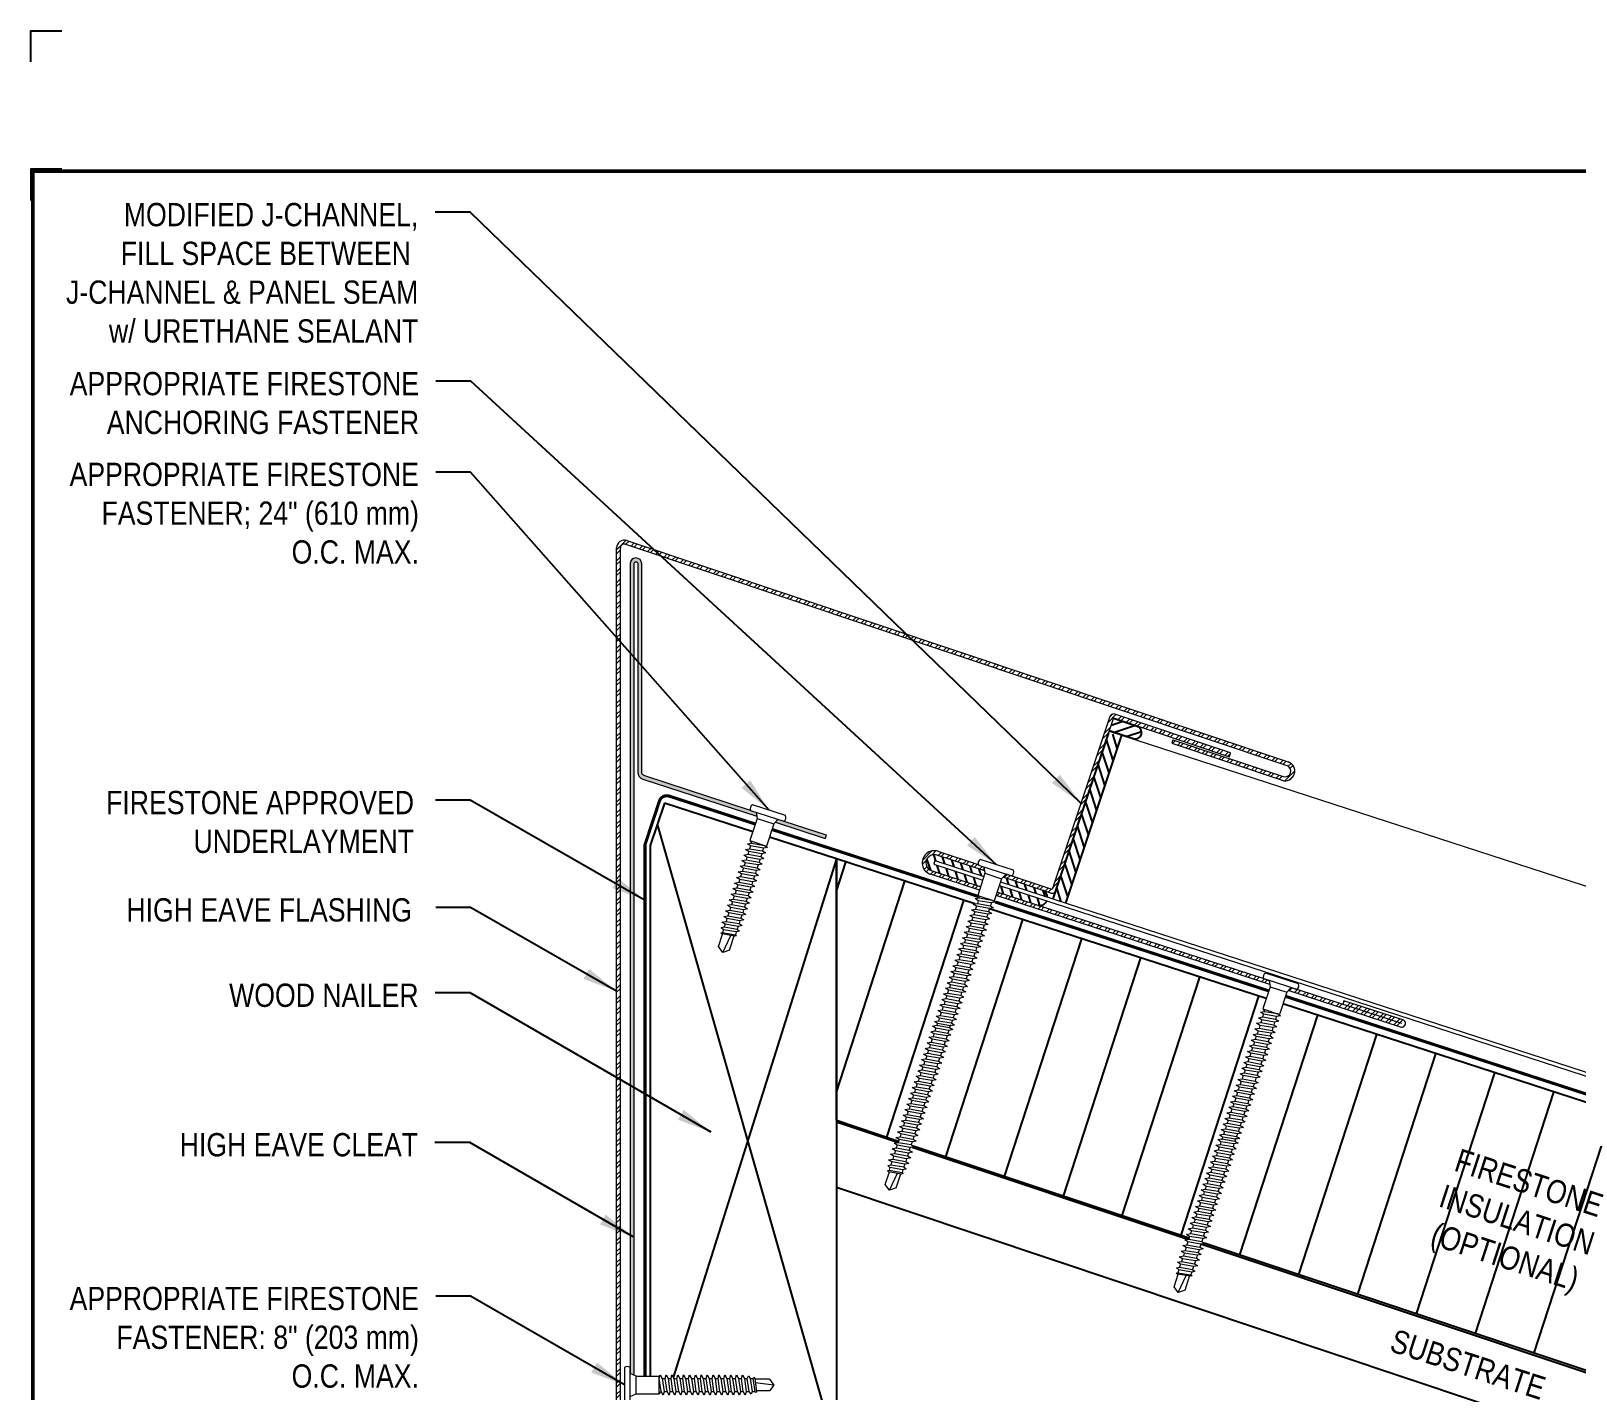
# Model space of a CAD drawing. Header units: inches. Extents: x 0 to 20, y 0 to 16.8.
# Drawn here: x 0 to 12.46, y 5.81 to 16.76 of the extents above; entities that cross this region are included whole.
import ezdxf
from ezdxf.enums import TextEntityAlignment as Align

# ---------------------------------------------------------------- set-up
doc = ezdxf.new("R2010")
doc.units = ezdxf.units.IN
doc.header["$MEASUREMENT"] = 0
doc.linetypes.add('HIDDEN', pattern=[0.375, 0.25, -0.125])
doc.layers.get('0').update_dxf_attribs({"linetype": 'CONTINUOUS'})
doc.layers.get('DEFPOINTS').update_dxf_attribs({"linetype": 'CONTINUOUS'})
doc.layers.add('FSBP-ACCESSORY-FIRESTONE', color=7, linetype='CONTINUOUS', lineweight=9)
doc.layers.add('FSBP-TRIMS', color=7, linetype='CONTINUOUS', lineweight=9)
for name, color, linetype in [('FSBP-ANNO-NOTE', 7, 'CONTINUOUS'), ('FSBP-INSULATION', 7, 'CONTINUOUS'), ('FSBP-MEMBRANE', 7, 'CONTINUOUS'), ('FSBP-SEALANTS', 1, 'CONTINUOUS'), ('FSBP-SUBSTRATE-GENERIC', 9, 'CONTINUOUS'), ('FSBP-TTLB-BORDER', 7, 'CONTINUOUS'), ('FSBP-TTLB-TEXT', 7, 'CONTINUOUS'), ('FSBP-WOOD', 7, 'CONTINUOUS')]:
    doc.layers.add(name, color=color, linetype=linetype)
doc.styles.add('ARIAL', font='arial.ttf')
doc.styles.add('ARIAL_BOLD', font='')
doc.styles.add('FSBP_ARIAL_NAR', font='ARIALN.TTF')
doc.styles.add('TXT', font='simplex.shx')
doc.styles.get('ARIAL_BOLD').set_extended_font_data('Arial Black')
doc.dimstyles.new('STANDARD$7', dxfattribs={"dimscale": 1.5, "dimtxt": 0.2, "dimasz": 0.1, "dimexe": 0.1, "dimexo": 0.125, "dimgap": 0.09, "dimtad": 0, "dimdec": 3, "dimzin": 4, "dimdsep": 46, "dimtxsty": 'TXT', "dimcen": 0.09, "dimadec": 0, "dimazin": 0, "dimtfac": 1, "dimtdec": 3, "dimtofl": 0, "dimtmove": 2, "dimatfit": 3, "dimfxl": 0, "dimtolj": 1, "dimtzin": 4, "dimarcsym": 0})

# ---------------------------------------------------------------- blocks, each defined once
blk = doc.blocks.new('FSBP_AP_FASTENER_02')
at = {"layer": 'FSBP-ACCESSORY-FIRESTONE'}
for p, q in [((8.068, 9.254), (8.091, 9.207)), ((8.232, 9.207), (8.255, 9.254)), ((8.091, 9.207), (8.091, 9.02)), ((8.091, 9.207), (8.232, 9.207)), ((8.232, 9.207), (8.232, 9.02)), ((8.091, 9.02), (8.109, 9.005)), ((8.109, 8.981), (8.109, 8.957)), ((8.214, 8.996), (8.214, 8.973)), ((8.109, 8.934), (8.109, 8.91)), ((8.109, 8.886), (8.109, 8.863)), ((8.214, 8.949), (8.214, 8.925)), ((8.214, 8.901), (8.214, 8.878)), ((8.214, 8.854), (8.214, 8.83)), ((8.109, 8.839), (8.109, 8.815)), ((8.109, 8.792), (8.109, 8.768)), ((8.109, 8.744), (8.109, 8.721)), ((8.214, 8.807), (8.214, 8.783)), ((8.214, 8.759), (8.214, 8.736)), ((8.109, 8.697), (8.109, 8.673)), ((8.109, 8.65), (8.109, 8.626)), ((8.109, 8.602), (8.109, 8.579)), ((8.214, 8.712), (8.214, 8.688)), ((8.214, 8.665), (8.214, 8.641)), ((8.214, 8.617), (8.214, 8.594)), ((8.109, 8.555), (8.109, 8.531)), ((8.109, 8.508), (8.109, 8.484)), ((8.214, 8.57), (8.214, 8.546)), ((8.214, 8.523), (8.214, 8.499)), ((8.214, 8.475), (8.214, 8.452)), ((8.109, 8.46), (8.109, 8.437)), ((8.109, 8.413), (8.109, 8.389)), ((8.109, 8.366), (8.109, 8.342)), ((8.214, 8.428), (8.214, 8.404)), ((8.214, 8.381), (8.214, 8.357)), ((8.109, 8.318), (8.109, 8.295)), ((8.109, 8.271), (8.109, 8.247)), ((8.114, 8.13), (8.114, 8.236)), ((8.161, 8.095), (8.18, 8.246)), ((8.208, 8.13), (8.208, 8.25)), ((8.214, 8.333), (8.214, 8.31)), ((8.214, 8.286), (8.214, 8.262)), ((8.161, 8.095), (8.114, 8.13)), ((8.208, 8.13), (8.161, 8.095))]:
    blk.add_line(p, q, dxfattribs=at)
blk.add_lwpolyline([(8.302, 9.254, 0.375321), (8.302, 9.301), (8.302, 9.301), (8.021, 9.301), (8.021, 9.301, 0.375321), (8.021, 9.254)], format="xyb", close=True, dxfattribs=at)
for points in [[(8.079, 8.989), (8.109, 9.005), (8.214, 9.02), (8.243, 9.012), (8.214, 8.996), (8.109, 8.981)], [(8.079, 8.941), (8.109, 8.957), (8.214, 8.973), (8.243, 8.965), (8.214, 8.949), (8.109, 8.934)], [(8.079, 8.894), (8.109, 8.91), (8.214, 8.925), (8.243, 8.918), (8.214, 8.901), (8.109, 8.886)], [(8.079, 8.847), (8.109, 8.863), (8.214, 8.878), (8.243, 8.87), (8.214, 8.854), (8.109, 8.839)], [(8.079, 8.799), (8.109, 8.815), (8.214, 8.83), (8.243, 8.823), (8.214, 8.807), (8.109, 8.792)], [(8.079, 8.752), (8.109, 8.768), (8.214, 8.783), (8.243, 8.775), (8.214, 8.759), (8.109, 8.744)], [(8.079, 8.705), (8.109, 8.721), (8.214, 8.736), (8.243, 8.728), (8.214, 8.712), (8.109, 8.697)], [(8.079, 8.657), (8.109, 8.673), (8.214, 8.688), (8.243, 8.681), (8.214, 8.665), (8.109, 8.65)], [(8.079, 8.61), (8.109, 8.626), (8.214, 8.641), (8.243, 8.633), (8.214, 8.617), (8.109, 8.602)], [(8.079, 8.563), (8.109, 8.579), (8.214, 8.594), (8.243, 8.586), (8.214, 8.57), (8.109, 8.555)], [(8.079, 8.515), (8.109, 8.531), (8.214, 8.546), (8.243, 8.539), (8.214, 8.523), (8.109, 8.508)], [(8.079, 8.468), (8.109, 8.484), (8.214, 8.499), (8.243, 8.491), (8.214, 8.475), (8.109, 8.46)], [(8.079, 8.421), (8.109, 8.437), (8.214, 8.452), (8.243, 8.444), (8.214, 8.428), (8.109, 8.413)], [(8.079, 8.373), (8.109, 8.389), (8.214, 8.404), (8.243, 8.397), (8.214, 8.381), (8.109, 8.366)], [(8.079, 8.326), (8.109, 8.342), (8.214, 8.357), (8.243, 8.349), (8.214, 8.333), (8.109, 8.318)], [(8.087, 8.28), (8.109, 8.295), (8.214, 8.31), (8.236, 8.301), (8.214, 8.286), (8.109, 8.271)], [(8.098, 8.24), (8.109, 8.247), (8.214, 8.262), (8.225, 8.258), (8.214, 8.25), (8.109, 8.235)]]:
    blk.add_lwpolyline(points, close=True, dxfattribs=at)
blk.add_lwpolyline([(8.091, 9.02), (8.232, 9.02)], dxfattribs=at)
blk = doc.blocks.new('A$C486F1324')
at = {"layer": 'DEFPOINTS', "linetype": 'Continuous', "ltscale": 1.75}
blk.add_lwpolyline([(0, 16.512), (0, 16.762), (0.25, 16.762)], dxfattribs=at)
at = {"layer": 'DEFPOINTS', "color": 1}
blk.add_lwpolyline([(0.25, 15.646), (0, 15.646), (0, 15.396)], dxfattribs=at)
at = {"layer": 'FSBP-TTLB-BORDER', "const_width": 0.0312}
blk.add_lwpolyline([(20.016, 2.631), (20.016, 15.631), (0.016, 15.631), (0.016, 2.631)], dxfattribs=at)
at = {"layer": 'FSBP-TTLB-TEXT'}
for tag, height, style, p in [('MAXIMUM_WARRANTY', 0.188, 'ARIAL_BOLD', (18.055, 2.855)), ('ACCPT_SYSTEMS', 0.219, 'ARIAL', (12.51, 1.506))]:
    blk.add_attdef(tag, text='', height=height, dxfattribs=dict(at, style=style)).set_placement(p, align=Align.MIDDLE_LEFT)
for tag, height, style, p in [('DETAIL_DESCP_LINE_1', 0.219, 'ARIAL_BOLD', (10.347, 2.257)), ('ISSUE_REV_DATE', 0.219, 'ARIAL', (16.856, 1.903)), ('DETAIL_NUMBER', 0.438, 'ARIAL', (18.935, 1.738))]:
    blk.add_attdef(tag, text='', height=height, dxfattribs=dict(at, style=style)).set_placement(p, align=Align.MIDDLE_CENTER)

msp = doc.modelspace()

# ---------------------------------------------------------------- hatches: boundary and pattern name
at = {"layer": 'FSBP-INSULATION'}
h = msp.add_hatch(dxfattribs=at)
h.set_pattern_fill('ANSI31', color=256, scale=4, angle=27, style=0)
h.set_pattern_definition([(72, (0.14535, 0), (-0.475528, 0.154508), [])])
h.paths.add_polyline_path([(7.387, 9.09), (7.42, 9.096), (7.427, 9.119), (7.402, 9.135), (7.435, 9.141), (7.442, 9.164), (7.417, 9.18), (7.449, 9.186), (7.457, 9.209), (7.431, 9.225), (7.466, 9.232), (7.474, 9.256), (7.448, 9.272), (7.482, 9.278), (7.489, 9.301), (7.463, 9.317), (7.496, 9.323), (7.503, 9.346), (7.478, 9.362), (7.512, 9.369), (7.519, 9.391), (7.493, 9.407), (7.527, 9.413), (7.534, 9.436), (7.509, 9.452), (7.541, 9.458), (7.549, 9.481), (7.523, 9.497), (7.557, 9.504), (7.564, 9.526), (7.539, 9.542), (7.572, 9.549), (7.579, 9.571), (7.553, 9.587), (7.586, 9.594), (7.594, 9.616), (7.568, 9.633), (7.601, 9.639), (7.608, 9.661), (7.583, 9.678), (7.615, 9.684), (7.623, 9.706), (7.597, 9.723), (7.61, 9.725), (6.493, 10.088), (6.493, 9.562), (6.493, 7.981), (6.995, 7.814), (6.998, 7.826), (6.973, 7.842), (7.006, 7.848), (7.013, 7.871), (6.987, 7.887), (7.02, 7.893), (7.028, 7.916), (7.002, 7.932), (7.035, 7.938), (7.042, 7.961), (7.017, 7.977), (7.05, 7.983), (7.057, 8.006), (7.031, 8.022), (7.064, 8.028), (7.071, 8.051), (7.046, 8.067), (7.079, 8.073), (7.086, 8.096), (7.061, 8.112), (7.093, 8.118), (7.101, 8.141), (7.075, 8.157), (7.109, 8.164), (7.115, 8.184), (7.09, 8.201), (7.123, 8.207), (7.13, 8.229), (7.104, 8.246), (7.137, 8.252), (7.145, 8.274), (7.119, 8.291), (7.153, 8.297), (7.16, 8.319), (7.135, 8.336), (7.168, 8.342), (7.175, 8.364), (7.15, 8.381), (7.182, 8.387), (7.19, 8.409), (7.164, 8.426), (7.197, 8.432), (7.204, 8.454), (7.179, 8.471), (7.213, 8.477), (7.221, 8.499), (7.195, 8.515), (7.228, 8.522), (7.236, 8.544), (7.21, 8.56), (7.243, 8.567), (7.25, 8.589), (7.225, 8.605), (7.258, 8.612), (7.265, 8.634), (7.239, 8.65), (7.272, 8.657), (7.28, 8.679), (7.254, 8.695), (7.287, 8.702), (7.294, 8.724), (7.269, 8.741), (7.304, 8.747), (7.308, 8.761), (7.283, 8.778), (7.316, 8.784), (7.323, 8.805), (7.297, 8.821), (7.33, 8.827), (7.337, 8.85), (7.312, 8.866), (7.345, 8.872), (7.352, 8.895), (7.327, 8.911), (7.361, 8.918), (7.368, 8.94), (7.342, 8.956), (7.375, 8.962), (7.383, 8.985), (7.357, 9.001), (7.391, 9.007), (7.398, 9.029), (7.372, 9.045), (7.406, 9.051), (7.413, 9.074)])
h.paths.add_polyline_path([(7.446, 8.749), (7.411, 8.743), (7.406, 8.728), (7.432, 8.712), (7.399, 8.706), (7.392, 8.683), (7.417, 8.667), (7.385, 8.661), (7.377, 8.638), (7.403, 8.622), (7.37, 8.616), (7.363, 8.593), (7.388, 8.577), (7.355, 8.571), (7.348, 8.548), (7.373, 8.532), (7.34, 8.526), (7.333, 8.503), (7.358, 8.487), (7.324, 8.48), (7.317, 8.459), (7.342, 8.442), (7.309, 8.436), (7.302, 8.414), (7.327, 8.397), (7.295, 8.391), (7.287, 8.369), (7.313, 8.352), (7.28, 8.346), (7.273, 8.324), (7.298, 8.307), (7.264, 8.301), (7.257, 8.279), (7.282, 8.262), (7.25, 8.256), (7.242, 8.234), (7.268, 8.217), (7.235, 8.211), (7.228, 8.189), (7.253, 8.172), (7.22, 8.166), (7.213, 8.145), (7.239, 8.129), (7.206, 8.123), (7.198, 8.1), (7.224, 8.084), (7.191, 8.078), (7.184, 8.055), (7.209, 8.039), (7.176, 8.033), (7.169, 8.01), (7.195, 7.994), (7.162, 7.988), (7.155, 7.965), (7.18, 7.949), (7.147, 7.943), (7.14, 7.92), (7.165, 7.904), (7.133, 7.897), (7.125, 7.875), (7.151, 7.859), (7.118, 7.852), (7.111, 7.83), (7.136, 7.814), (7.103, 7.807), (7.096, 7.785), (7.111, 7.775), (9.337, 7.033), (9.341, 7.046), (9.315, 7.062), (9.348, 7.068), (9.356, 7.091), (9.33, 7.107), (9.363, 7.114), (9.37, 7.136), (9.345, 7.152), (9.378, 7.159), (9.385, 7.181), (9.359, 7.197), (9.392, 7.204), (9.399, 7.226), (9.374, 7.242), (9.407, 7.249), (9.414, 7.27), (9.389, 7.286), (9.421, 7.292), (9.429, 7.315), (9.403, 7.331), (9.436, 7.337), (9.443, 7.36), (9.418, 7.376), (9.452, 7.382), (9.459, 7.404), (9.434, 7.421), (9.466, 7.427), (9.474, 7.449), (9.448, 7.466), (9.481, 7.472), (9.488, 7.494), (9.463, 7.511), (9.496, 7.517), (9.503, 7.54), (9.478, 7.556), (9.512, 7.562), (9.519, 7.584), (9.494, 7.601), (9.527, 7.607), (9.534, 7.629), (9.509, 7.646), (9.542, 7.652), (9.549, 7.674), (9.524, 7.691), (9.556, 7.697), (9.564, 7.719), (9.538, 7.736), (9.571, 7.742), (9.578, 7.764), (9.553, 7.781), (9.586, 7.787), (9.593, 7.809), (9.567, 7.826), (9.602, 7.832), (9.607, 7.846), (9.582, 7.863), (9.615, 7.869), (9.622, 7.89), (9.596, 7.906), (9.629, 7.912), (9.636, 7.935), (9.611, 7.951), (9.644, 7.957), (9.651, 7.98), (9.625, 7.996), (9.66, 8.003), (9.667, 8.025), (9.641, 8.041), (9.674, 8.047), (9.681, 8.07), (9.656, 8.086), (9.69, 8.092), (9.697, 8.114), (9.671, 8.13), (9.704, 8.136), (9.712, 8.159), (9.686, 8.175), (9.719, 8.181), (9.726, 8.204), (9.701, 8.22), (9.733, 8.226), (9.741, 8.249), (9.715, 8.265), (9.748, 8.271), (9.755, 8.294), (9.73, 8.31), (9.765, 8.317), (9.773, 8.341), (9.747, 8.357), (9.78, 8.364), (9.788, 8.386), (9.762, 8.402), (9.795, 8.409), (9.802, 8.431), (9.777, 8.447), (9.81, 8.454), (9.818, 8.476), (9.792, 8.492), (9.825, 8.499), (9.833, 8.521), (9.807, 8.537), (9.84, 8.544), (9.847, 8.566), (9.822, 8.582), (9.856, 8.589), (9.863, 8.611), (9.837, 8.628), (9.87, 8.634), (9.878, 8.656), (9.852, 8.673), (9.885, 8.679), (9.892, 8.701), (9.867, 8.718), (9.9, 8.724), (9.907, 8.746), (9.881, 8.763), (9.914, 8.769), (9.922, 8.791), (9.896, 8.808), (9.929, 8.814), (9.936, 8.836), (9.911, 8.853), (9.943, 8.859), (9.931, 8.879), (9.958, 8.962), (7.727, 9.687), (7.72, 9.665), (7.746, 9.649), (7.713, 9.643), (7.706, 9.62), (7.731, 9.604), (7.698, 9.598), (7.691, 9.575), (7.717, 9.559), (7.684, 9.553), (7.677, 9.53), (7.702, 9.514), (7.668, 9.508), (7.661, 9.485), (7.686, 9.469), (7.654, 9.463), (7.646, 9.44), (7.672, 9.424), (7.639, 9.418), (7.631, 9.395), (7.657, 9.379), (7.623, 9.372), (7.616, 9.35), (7.641, 9.334), (7.608, 9.328), (7.601, 9.305), (7.627, 9.289), (7.593, 9.282), (7.586, 9.26), (7.612, 9.244), (7.577, 9.237), (7.569, 9.213), (7.594, 9.197), (7.562, 9.19), (7.554, 9.168), (7.58, 9.152), (7.547, 9.145), (7.54, 9.123), (7.565, 9.107), (7.532, 9.1), (7.525, 9.078), (7.551, 9.061), (7.517, 9.055), (7.51, 9.033), (7.536, 9.017), (7.502, 9.01), (7.495, 8.989), (7.52, 8.973), (7.488, 8.966), (7.48, 8.944), (7.506, 8.928), (7.472, 8.921), (7.464, 8.899), (7.49, 8.883), (7.457, 8.876), (7.45, 8.854), (7.475, 8.838), (7.442, 8.831), (7.435, 8.809), (7.461, 8.793), (7.427, 8.786), (7.421, 8.766)])
h.paths.add_polyline_path([(9.789, 7.968), (9.756, 7.962), (9.748, 7.939), (9.774, 7.923), (9.741, 7.917), (9.734, 7.894), (9.759, 7.878), (9.726, 7.872), (9.719, 7.851), (9.745, 7.834), (9.71, 7.828), (9.705, 7.814), (9.731, 7.797), (9.698, 7.791), (9.691, 7.769), (9.716, 7.752), (9.683, 7.746), (9.676, 7.724), (9.701, 7.707), (9.669, 7.701), (9.661, 7.679), (9.687, 7.662), (9.654, 7.656), (9.647, 7.633), (9.672, 7.617), (9.639, 7.611), (9.632, 7.589), (9.657, 7.572), (9.622, 7.566), (9.615, 7.544), (9.641, 7.527), (9.608, 7.521), (9.601, 7.499), (9.626, 7.482), (9.593, 7.476), (9.586, 7.454), (9.612, 7.437), (9.579, 7.431), (9.571, 7.409), (9.597, 7.392), (9.563, 7.386), (9.556, 7.364), (9.581, 7.348), (9.548, 7.341), (9.541, 7.319), (9.566, 7.302), (9.534, 7.296), (9.526, 7.274), (9.552, 7.257), (9.519, 7.251), (9.512, 7.23), (9.537, 7.214), (9.504, 7.208), (9.497, 7.185), (9.523, 7.169), (9.49, 7.163), (9.483, 7.14), (9.508, 7.124), (9.475, 7.118), (9.468, 7.095), (9.493, 7.079), (9.461, 7.073), (9.453, 7.05), (9.479, 7.034), (9.446, 7.028), (9.439, 7.005), (9.458, 6.993), (14.242, 5.398), (14.242, 7.081), (14.372, 7.189), (14.112, 7.189), (14.242, 7.296), (14.242, 7.57), (10.092, 8.919), (10.064, 8.831), (10.074, 8.824), (10.041, 8.818), (10.034, 8.796), (10.059, 8.779), (10.026, 8.773), (10.019, 8.751), (10.045, 8.734), (10.012, 8.728), (10.005, 8.706), (10.03, 8.689), (9.997, 8.683), (9.99, 8.661), (10.015, 8.644), (9.983, 8.638), (9.975, 8.616), (10.001, 8.599), (9.967, 8.593), (9.96, 8.57), (9.985, 8.554), (9.952, 8.548), (9.945, 8.525), (9.971, 8.509), (9.937, 8.503), (9.93, 8.48), (9.955, 8.464), (9.922, 8.458), (9.915, 8.435), (9.94, 8.419), (9.907, 8.413), (9.9, 8.39), (9.925, 8.374), (9.892, 8.368), (9.885, 8.345), (9.91, 8.329), (9.876, 8.322), (9.868, 8.298), (9.893, 8.282), (9.86, 8.276), (9.853, 8.253), (9.879, 8.237), (9.846, 8.231), (9.838, 8.208), (9.864, 8.192), (9.831, 8.186), (9.824, 8.163), (9.849, 8.147), (9.816, 8.14), (9.809, 8.118), (9.834, 8.102), (9.801, 8.095), (9.794, 8.074), (9.819, 8.058), (9.786, 8.052), (9.779, 8.029), (9.804, 8.013), (9.77, 8.006), (9.763, 7.984)])
h.paths.add_polyline_path([(11.481, 7.819), (12.759, 7.404), (12.459, 6.48), (11.181, 6.895)], flags=24)
at = {"layer": 'FSBP-SEALANTS'}
h = msp.add_hatch(dxfattribs=at)
h.set_pattern_fill('ANSI31', color=256, scale=0.5, angle=153, style=0)
h.set_pattern_definition([(198, (-2.15651, 0.07942), (0.01931356, -0.05944103), [])])
h.paths.add_polyline_path([(8.918, 11.156), (8.726, 11.219), (8.693, 11.119), (8.886, 11.057, 1)])
h = msp.add_hatch(dxfattribs=at)
h.set_pattern_fill('ANSI31', color=256, scale=0.5, angle=63, style=0)
h.set_pattern_definition([(108, (-1.788323, -0.04605), (-0.05944103, -0.01931356), [])])
h.paths.add_polyline_path([(8.239, 9.765), (8.34, 9.732), (8.787, 11.07), (8.687, 11.104)])
h = msp.add_hatch(dxfattribs=at)
h.set_pattern_fill('ANSI31', color=256, scale=0.5, angle=63, style=0)
h.set_pattern_definition([(108, (-1.919146, 0), (-0.05944103, -0.01931356), [])])
h.paths.add_polyline_path([(7.837, 9.941), (7.825, 9.929), (7.816, 9.902), (8.195, 9.779, 0.287117), (8.157, 9.834)])
h.paths.add_polyline_path([(7.689, 9.991), (7.303, 10.12, 0.998041), (7.261, 9.993), (7.656, 9.864), (7.673, 9.917), (7.278, 10.045), (7.288, 10.074), (7.682, 9.946), (7.691, 9.973)])
h.paths.add_polyline_path([(7.807, 9.874), (7.79, 9.821), (8.117, 9.715, 0.358528), (8.189, 9.749)])
at = {"layer": 'FSBP-TRIMS'}
h = msp.add_hatch(dxfattribs=at)
h.set_pattern_fill('STEEL', color=256, scale=0.5, style=0)
h.set_pattern_definition([(45, (-3.367445, 0.482315), (-0.04419417, 0.04419417), []), (45, (-3.367445, 0.513565), (-0.04419417, 0.04419417), [])])
h.paths.add_polyline_path([(4.752, 12.595, -0.512285), (4.793, 12.625), (10.125, 10.841, -1), (10.095, 10.752), (9.206, 11.049), (9.197, 11.02), (10.086, 10.722, 1), (10.135, 10.87), (4.803, 12.655, 0.512285), (4.721, 12.595), (4.721, 4.665), (4.379, 4.073, 1), (4.515, 3.995), (4.733, 4.374), (4.706, 4.389), (4.488, 4.01, -1), (4.406, 4.057), (4.744, 4.642, 0.131652), (4.752, 4.673)])
for color, points in [(256, [(4.924, 12.467, 1), (4.83, 12.467), (4.83, 5.942), (4.862, 5.926), (4.862, 12.467, -1), (4.893, 12.467), (4.893, 10.786, 0.267949), (4.922, 10.735), (5.852, 10.432), (5.847, 10.465), (4.948, 10.757, -0.32492), (4.924, 10.789)]), (0, [(6.07, 10.392), (6.025, 10.407), (6.001, 10.383), (6.402, 10.253), (6.411, 10.281)])]:
    msp.add_hatch(color=color, dxfattribs=at).paths.add_polyline_path(points)
h = msp.add_hatch(dxfattribs=at)
h.set_pattern_fill('STEEL', color=256, scale=0.5, style=0)
h.set_pattern_definition([(45, (-0.6478, 0), (-0.04419417, 0.04419417), []), (45, (-0.6478, 0.03125), (-0.04419417, 0.04419417), [])])
h.paths.add_polyline_path([(8.738, 11.254, 0.414214), (8.698, 11.235), (8.232, 9.842), (7.861, 9.966), (7.837, 9.941), (8.222, 9.812, 0.414214), (8.262, 9.832), (8.728, 11.225), (9.661, 10.912), (9.671, 10.942), (9.619, 10.959, -0.050759), (9.614, 10.96), (8.973, 11.169, -0.181092), (8.958, 11.181)])
h.paths.add_polyline_path([(7.313, 10.149, 1), (7.251, 9.964), (7.646, 9.836), (7.656, 9.865), (7.262, 9.992, -1.010745), (7.303, 10.119), (7.688, 9.991), (7.683, 10.024), (7.638, 10.038, -0.018612), (7.637, 10.041)])
h.paths.add_polyline_path([(9.987, 9.076), (9.982, 9.109), (7.789, 9.821), (7.78, 9.793)])
edge = h.paths.add_edge_path()
edge.add_line((10.16, 9.051), (10.136, 9.027))
edge.add_line((10.136, 9.027), (11.041, 8.733))
edge.add_arc((11.051, 8.762), 0.03, 252.5, 431.5)
edge.add_line((11.06, 8.79), (10.584, 8.945))
edge.add_line((10.584, 8.945), (10.575, 8.916))
edge.add_line((10.575, 8.916), (10.16, 9.051))

# ---------------------------------------------------------------- linework, layer by layer
msp.add_line((4.993, 10.197), (4.993, 9.173))
msp.add_line((4.993, 10.197), (4.993, 9.173))
at = {"layer": 'FSBP-ACCESSORY-FIRESTONE'}
for p, q in [((7.691, 9.972), (7.633, 9.794)), ((7.683, 10.024), (7.691, 9.972)), ((7.691, 9.972), (7.824, 9.928)), ((7.824, 9.928), (7.861, 9.966)), ((7.824, 9.928), (7.766, 9.75)), ((7.637, 9.751), (7.63, 9.729)), ((7.633, 9.794), (7.645, 9.774)), ((7.742, 9.733), (7.735, 9.711)), ((7.594, 9.616), (7.586, 9.594)), ((7.608, 9.661), (7.601, 9.639)), ((7.623, 9.706), (7.615, 9.684)), ((7.698, 9.598), (7.691, 9.575)), ((7.713, 9.643), (7.706, 9.62)), ((7.728, 9.688), (7.72, 9.665)), ((7.549, 9.481), (7.541, 9.458)), ((7.564, 9.526), (7.557, 9.504)), ((7.579, 9.571), (7.572, 9.549)), ((7.668, 9.508), (7.661, 9.485)), ((7.684, 9.553), (7.677, 9.53)), ((7.503, 9.346), (7.496, 9.323)), ((7.519, 9.391), (7.512, 9.368)), ((7.534, 9.436), (7.527, 9.413)), ((7.623, 9.373), (7.616, 9.35)), ((7.639, 9.418), (7.631, 9.395)), ((7.654, 9.463), (7.646, 9.44)), ((7.474, 9.256), (7.467, 9.233)), ((7.489, 9.301), (7.482, 9.278)), ((7.576, 9.235), (7.569, 9.213)), ((7.593, 9.283), (7.586, 9.26)), ((7.608, 9.328), (7.601, 9.305)), ((7.427, 9.119), (7.42, 9.096)), ((7.442, 9.164), (7.435, 9.141)), ((7.457, 9.209), (7.449, 9.186)), ((7.532, 9.1), (7.525, 9.078)), ((7.547, 9.145), (7.54, 9.123)), ((7.562, 9.19), (7.554, 9.168)), ((9.982, 9.109), (9.989, 9.057)), ((7.383, 8.985), (7.375, 8.962)), ((7.398, 9.029), (7.39, 9.006)), ((7.413, 9.074), (7.405, 9.051)), ((7.502, 9.011), (7.495, 8.989)), ((7.517, 9.055), (7.51, 9.033)), ((9.989, 9.057), (9.931, 8.879)), ((9.989, 9.057), (10.123, 9.014)), ((10.123, 9.014), (10.065, 8.835)), ((10.123, 9.014), (10.16, 9.051)), ((7.337, 8.85), (7.33, 8.827)), ((7.352, 8.895), (7.345, 8.872)), ((7.368, 8.94), (7.361, 8.917)), ((7.457, 8.876), (7.45, 8.854)), ((7.472, 8.922), (7.464, 8.899)), ((7.488, 8.966), (7.48, 8.944)), ((9.931, 8.879), (9.943, 8.859)), ((7.294, 8.724), (7.287, 8.702)), ((7.308, 8.761), (7.301, 8.739)), ((7.323, 8.805), (7.316, 8.782)), ((7.414, 8.751), (7.406, 8.728)), ((7.428, 8.788), (7.421, 8.766)), ((7.442, 8.831), (7.435, 8.809)), ((9.907, 8.746), (9.9, 8.724)), ((9.922, 8.791), (9.914, 8.769)), ((9.936, 8.836), (9.929, 8.814)), ((10.012, 8.728), (10.005, 8.706)), ((10.026, 8.773), (10.019, 8.751)), ((10.041, 8.818), (10.034, 8.796)), ((7.265, 8.634), (7.258, 8.612)), ((7.28, 8.679), (7.272, 8.657)), ((7.37, 8.616), (7.363, 8.593)), ((7.385, 8.661), (7.377, 8.638)), ((7.399, 8.706), (7.392, 8.683)), ((9.863, 8.611), (9.856, 8.589)), ((9.878, 8.656), (9.87, 8.634)), ((9.892, 8.701), (9.885, 8.679)), ((9.983, 8.638), (9.975, 8.616)), ((9.997, 8.683), (9.99, 8.661)), ((7.221, 8.499), (7.213, 8.477)), ((7.236, 8.544), (7.228, 8.522)), ((7.25, 8.589), (7.243, 8.567)), ((7.324, 8.481), (7.317, 8.459)), ((7.34, 8.526), (7.333, 8.503)), ((7.355, 8.571), (7.348, 8.548)), ((9.818, 8.476), (9.81, 8.453)), ((9.833, 8.521), (9.825, 8.499)), ((9.847, 8.566), (9.84, 8.544)), ((9.937, 8.503), (9.93, 8.48)), ((9.952, 8.548), (9.945, 8.525)), ((9.967, 8.593), (9.96, 8.57)), ((7.175, 8.364), (7.168, 8.342)), ((7.19, 8.409), (7.182, 8.387)), ((7.204, 8.454), (7.197, 8.432)), ((7.28, 8.346), (7.273, 8.324)), ((7.295, 8.391), (7.287, 8.369)), ((7.309, 8.436), (7.302, 8.414)), ((9.788, 8.386), (9.78, 8.364)), ((9.802, 8.431), (9.795, 8.409)), ((9.892, 8.368), (9.885, 8.345)), ((9.907, 8.413), (9.9, 8.39)), ((9.922, 8.458), (9.915, 8.435)), ((7.13, 8.229), (7.123, 8.207)), ((7.145, 8.274), (7.137, 8.252)), ((7.16, 8.319), (7.153, 8.297)), ((7.25, 8.256), (7.242, 8.234)), ((7.264, 8.301), (7.257, 8.279)), ((9.741, 8.249), (9.733, 8.226)), ((9.755, 8.294), (9.748, 8.271)), ((9.773, 8.341), (9.765, 8.319)), ((9.846, 8.231), (9.838, 8.208)), ((9.86, 8.276), (9.853, 8.253)), ((9.875, 8.321), (9.868, 8.298)), ((7.101, 8.141), (7.093, 8.118)), ((7.115, 8.184), (7.108, 8.162)), ((7.206, 8.123), (7.198, 8.1)), ((7.22, 8.168), (7.213, 8.145)), ((7.235, 8.211), (7.228, 8.189)), ((9.697, 8.114), (9.689, 8.091)), ((9.712, 8.159), (9.704, 8.136)), ((9.726, 8.204), (9.719, 8.181)), ((9.801, 8.097), (9.794, 8.074)), ((9.816, 8.141), (9.809, 8.118)), ((9.831, 8.186), (9.824, 8.163)), ((7.057, 8.006), (7.05, 7.983)), ((7.071, 8.051), (7.064, 8.028)), ((7.086, 8.096), (7.079, 8.073)), ((7.162, 7.988), (7.155, 7.965)), ((7.176, 8.033), (7.169, 8.01)), ((7.191, 8.078), (7.184, 8.055)), ((9.651, 7.98), (9.644, 7.957)), ((9.667, 8.025), (9.659, 8.002)), ((9.681, 8.07), (9.674, 8.047)), ((9.77, 8.007), (9.763, 7.984)), ((9.786, 8.052), (9.779, 8.029)), ((7.013, 7.871), (7.006, 7.848)), ((7.028, 7.916), (7.02, 7.893)), ((7.042, 7.961), (7.035, 7.938)), ((7.118, 7.852), (7.111, 7.83)), ((7.133, 7.897), (7.125, 7.875)), ((7.147, 7.943), (7.14, 7.92)), ((9.622, 7.89), (9.614, 7.867)), ((9.636, 7.935), (9.629, 7.912)), ((9.727, 7.873), (9.719, 7.851)), ((9.741, 7.917), (9.734, 7.894)), ((9.756, 7.962), (9.748, 7.939)), ((6.969, 7.736), (6.962, 7.713)), ((6.984, 7.781), (6.976, 7.758)), ((6.998, 7.826), (6.991, 7.803)), ((7.089, 7.762), (7.081, 7.74)), ((7.103, 7.807), (7.096, 7.785)), ((9.578, 7.764), (9.571, 7.742)), ((9.593, 7.809), (9.586, 7.787)), ((9.607, 7.846), (9.6, 7.824)), ((9.683, 7.746), (9.676, 7.724)), ((9.698, 7.791), (9.691, 7.769)), ((9.713, 7.836), (9.705, 7.814)), ((6.925, 7.601), (6.918, 7.578)), ((6.94, 7.646), (6.932, 7.623)), ((6.954, 7.691), (6.947, 7.668)), ((7.045, 7.627), (7.037, 7.605)), ((7.059, 7.672), (7.052, 7.65)), ((7.074, 7.717), (7.067, 7.695)), ((9.534, 7.629), (9.527, 7.607)), ((9.549, 7.674), (9.542, 7.652)), ((9.564, 7.719), (9.556, 7.697)), ((9.639, 7.611), (9.632, 7.589)), ((9.654, 7.656), (9.647, 7.633)), ((9.669, 7.701), (9.661, 7.679)), ((6.887, 7.465), (6.92, 7.566)), ((6.921, 7.417), (6.985, 7.554)), ((6.976, 7.436), (7.013, 7.549)), ((7.03, 7.582), (7.023, 7.56)), ((9.488, 7.494), (9.481, 7.472)), ((9.503, 7.54), (9.496, 7.517)), ((9.519, 7.584), (9.512, 7.562)), ((9.593, 7.476), (9.586, 7.454)), ((9.608, 7.521), (9.601, 7.499)), ((9.623, 7.566), (9.615, 7.544)), ((6.921, 7.417), (6.887, 7.465)), ((6.976, 7.436), (6.921, 7.417)), ((9.443, 7.36), (9.436, 7.337)), ((9.459, 7.404), (9.452, 7.382)), ((9.474, 7.449), (9.466, 7.427)), ((9.563, 7.386), (9.556, 7.364)), ((9.579, 7.431), (9.571, 7.409)), ((9.399, 7.226), (9.392, 7.204)), ((9.414, 7.27), (9.407, 7.247)), ((9.429, 7.315), (9.421, 7.292)), ((9.519, 7.253), (9.512, 7.23)), ((9.534, 7.296), (9.526, 7.274)), ((9.548, 7.341), (9.541, 7.319)), ((9.37, 7.136), (9.363, 7.114)), ((9.385, 7.181), (9.378, 7.159)), ((9.475, 7.118), (9.468, 7.095)), ((9.49, 7.163), (9.483, 7.14)), ((9.504, 7.208), (9.497, 7.185)), ((9.326, 7.001), (9.319, 6.978)), ((9.341, 7.046), (9.334, 7.023)), ((9.356, 7.091), (9.348, 7.068)), ((9.431, 6.983), (9.424, 6.96)), ((9.446, 7.028), (9.439, 7.005)), ((9.461, 7.073), (9.453, 7.05)), ((9.282, 6.866), (9.275, 6.843)), ((9.297, 6.911), (9.29, 6.888)), ((9.312, 6.956), (9.304, 6.933)), ((9.402, 6.893), (9.395, 6.87)), ((9.417, 6.938), (9.409, 6.915)), ((9.215, 6.64), (9.248, 6.741)), ((9.253, 6.776), (9.246, 6.753)), ((9.249, 6.592), (9.313, 6.73)), ((9.268, 6.821), (9.26, 6.798)), ((9.358, 6.757), (9.351, 6.735)), ((9.373, 6.803), (9.365, 6.78)), ((9.387, 6.848), (9.38, 6.825)), ((9.249, 6.592), (9.215, 6.64)), ((9.304, 6.611), (9.249, 6.592)), ((9.304, 6.611), (9.341, 6.725))]:
    msp.add_line(p, q, dxfattribs=at)
msp.add_lwpolyline([(7.906, 9.951, 0.375321), (7.92, 9.996), (7.92, 9.996), (7.653, 10.083), (7.653, 10.083, 0.375321), (7.638, 10.038)], format="xyb", close=True, dxfattribs=at)
for points in [[(7.597, 9.723), (7.63, 9.729), (7.735, 9.711), (7.761, 9.694), (7.728, 9.688), (7.623, 9.706)], [(7.612, 9.768), (7.645, 9.774), (7.75, 9.756), (7.775, 9.739), (7.742, 9.733), (7.637, 9.751)], [(7.553, 9.587), (7.586, 9.594), (7.691, 9.575), (7.717, 9.559), (7.684, 9.553), (7.579, 9.571)], [(7.568, 9.633), (7.601, 9.639), (7.706, 9.62), (7.731, 9.604), (7.698, 9.598), (7.594, 9.616)], [(7.583, 9.678), (7.615, 9.684), (7.72, 9.665), (7.746, 9.649), (7.713, 9.643), (7.608, 9.661)], [(7.523, 9.497), (7.556, 9.503), (7.661, 9.485), (7.686, 9.469), (7.654, 9.463), (7.549, 9.481)], [(7.539, 9.542), (7.572, 9.549), (7.677, 9.53), (7.702, 9.514), (7.669, 9.508), (7.564, 9.526)], [(7.478, 9.362), (7.511, 9.368), (7.616, 9.35), (7.641, 9.334), (7.608, 9.328), (7.503, 9.346)], [(7.493, 9.407), (7.526, 9.413), (7.631, 9.395), (7.657, 9.379), (7.624, 9.373), (7.519, 9.391)], [(7.509, 9.452), (7.541, 9.458), (7.646, 9.44), (7.672, 9.424), (7.639, 9.418), (7.534, 9.436)], [(7.431, 9.225), (7.464, 9.231), (7.569, 9.213), (7.594, 9.197), (7.562, 9.19), (7.457, 9.209)], [(7.448, 9.272), (7.481, 9.278), (7.586, 9.26), (7.612, 9.244), (7.579, 9.238), (7.474, 9.256)], [(7.463, 9.317), (7.496, 9.323), (7.601, 9.305), (7.627, 9.289), (7.594, 9.283), (7.489, 9.301)], [(7.387, 9.09), (7.42, 9.096), (7.525, 9.078), (7.551, 9.061), (7.518, 9.055), (7.413, 9.074)], [(7.402, 9.135), (7.435, 9.141), (7.54, 9.123), (7.565, 9.107), (7.532, 9.1), (7.427, 9.119)], [(7.417, 9.18), (7.449, 9.186), (7.554, 9.168), (7.58, 9.152), (7.547, 9.145), (7.442, 9.164)], [(7.357, 9.001), (7.39, 9.007), (7.495, 8.989), (7.52, 8.973), (7.488, 8.966), (7.383, 8.985)], [(7.372, 9.045), (7.405, 9.051), (7.51, 9.033), (7.536, 9.017), (7.503, 9.01), (7.398, 9.029)], [(7.312, 8.866), (7.345, 8.872), (7.45, 8.854), (7.475, 8.838), (7.442, 8.831), (7.337, 8.85)], [(7.327, 8.911), (7.359, 8.917), (7.464, 8.899), (7.49, 8.883), (7.457, 8.876), (7.352, 8.895)], [(7.342, 8.956), (7.375, 8.962), (7.48, 8.944), (7.506, 8.928), (7.473, 8.921), (7.368, 8.94)], [(9.911, 8.853), (9.943, 8.859), (10.048, 8.841), (10.074, 8.824), (10.041, 8.818), (9.936, 8.836)], [(7.269, 8.741), (7.301, 8.747), (7.406, 8.728), (7.432, 8.712), (7.399, 8.706), (7.294, 8.724)], [(7.283, 8.778), (7.316, 8.784), (7.421, 8.766), (7.446, 8.749), (7.413, 8.743), (7.308, 8.761)], [(7.297, 8.821), (7.33, 8.827), (7.435, 8.809), (7.461, 8.793), (7.428, 8.786), (7.323, 8.805)], [(9.867, 8.718), (9.9, 8.724), (10.005, 8.706), (10.03, 8.689), (9.997, 8.683), (9.892, 8.701)], [(9.881, 8.763), (9.914, 8.769), (10.019, 8.751), (10.045, 8.734), (10.012, 8.728), (9.907, 8.746)], [(9.896, 8.808), (9.929, 8.814), (10.034, 8.796), (10.059, 8.779), (10.026, 8.773), (9.922, 8.791)], [(7.225, 8.605), (7.258, 8.612), (7.363, 8.593), (7.388, 8.577), (7.355, 8.571), (7.25, 8.589)], [(7.239, 8.65), (7.272, 8.657), (7.377, 8.638), (7.403, 8.622), (7.37, 8.616), (7.265, 8.634)], [(7.254, 8.695), (7.287, 8.702), (7.392, 8.683), (7.417, 8.667), (7.385, 8.661), (7.28, 8.679)], [(9.837, 8.628), (9.87, 8.634), (9.975, 8.616), (10.001, 8.599), (9.968, 8.593), (9.863, 8.611)], [(9.852, 8.673), (9.885, 8.679), (9.99, 8.661), (10.015, 8.644), (9.983, 8.638), (9.878, 8.656)], [(7.179, 8.471), (7.212, 8.477), (7.317, 8.459), (7.342, 8.442), (7.309, 8.436), (7.204, 8.454)], [(7.195, 8.515), (7.228, 8.522), (7.333, 8.503), (7.358, 8.487), (7.326, 8.481), (7.221, 8.499)], [(7.21, 8.56), (7.243, 8.567), (7.348, 8.548), (7.373, 8.532), (7.341, 8.526), (7.236, 8.544)], [(9.792, 8.492), (9.825, 8.498), (9.93, 8.48), (9.955, 8.464), (9.923, 8.458), (9.818, 8.476)], [(9.807, 8.537), (9.84, 8.544), (9.945, 8.525), (9.971, 8.509), (9.938, 8.503), (9.833, 8.521)], [(9.822, 8.582), (9.855, 8.589), (9.96, 8.57), (9.985, 8.554), (9.952, 8.548), (9.847, 8.566)], [(7.15, 8.381), (7.182, 8.387), (7.287, 8.369), (7.313, 8.352), (7.28, 8.346), (7.175, 8.364)], [(7.164, 8.426), (7.197, 8.432), (7.302, 8.414), (7.327, 8.397), (7.295, 8.391), (7.19, 8.409)], [(9.747, 8.357), (9.78, 8.364), (9.885, 8.345), (9.91, 8.329), (9.878, 8.323), (9.773, 8.341)], [(9.762, 8.402), (9.795, 8.409), (9.9, 8.39), (9.925, 8.374), (9.893, 8.368), (9.788, 8.386)], [(9.777, 8.447), (9.81, 8.454), (9.915, 8.435), (9.94, 8.419), (9.907, 8.413), (9.802, 8.431)], [(7.104, 8.246), (7.137, 8.252), (7.242, 8.234), (7.268, 8.217), (7.235, 8.211), (7.13, 8.229)], [(7.119, 8.291), (7.152, 8.297), (7.257, 8.279), (7.282, 8.262), (7.25, 8.256), (7.145, 8.274)], [(7.135, 8.336), (7.168, 8.342), (7.273, 8.324), (7.298, 8.307), (7.265, 8.301), (7.16, 8.319)], [(9.701, 8.22), (9.733, 8.226), (9.838, 8.208), (9.864, 8.192), (9.831, 8.186), (9.726, 8.204)], [(9.715, 8.265), (9.748, 8.271), (9.853, 8.253), (9.879, 8.237), (9.846, 8.231), (9.741, 8.249)], [(9.73, 8.31), (9.763, 8.316), (9.868, 8.298), (9.893, 8.282), (9.86, 8.276), (9.755, 8.294)], [(7.061, 8.112), (7.093, 8.118), (7.198, 8.1), (7.224, 8.084), (7.191, 8.078), (7.086, 8.096)], [(7.075, 8.157), (7.108, 8.163), (7.213, 8.145), (7.239, 8.129), (7.206, 8.123), (7.101, 8.141)], [(7.09, 8.201), (7.123, 8.207), (7.228, 8.189), (7.253, 8.172), (7.22, 8.166), (7.115, 8.184)], [(9.671, 8.13), (9.704, 8.136), (9.809, 8.118), (9.834, 8.102), (9.801, 8.096), (9.697, 8.114)], [(9.686, 8.175), (9.719, 8.181), (9.824, 8.163), (9.849, 8.147), (9.817, 8.14), (9.712, 8.159)], [(7.017, 7.977), (7.05, 7.983), (7.155, 7.965), (7.18, 7.949), (7.147, 7.943), (7.042, 7.961)], [(7.031, 8.022), (7.064, 8.028), (7.169, 8.01), (7.195, 7.994), (7.162, 7.988), (7.057, 8.006)], [(7.046, 8.067), (7.079, 8.073), (7.184, 8.055), (7.209, 8.039), (7.176, 8.033), (7.071, 8.051)], [(9.625, 7.996), (9.658, 8.002), (9.763, 7.984), (9.789, 7.968), (9.756, 7.962), (9.651, 7.98)], [(9.641, 8.041), (9.674, 8.047), (9.779, 8.029), (9.804, 8.013), (9.772, 8.006), (9.667, 8.025)], [(9.656, 8.086), (9.689, 8.092), (9.794, 8.074), (9.819, 8.058), (9.786, 8.052), (9.681, 8.07)], [(6.973, 7.842), (7.006, 7.848), (7.111, 7.83), (7.136, 7.814), (7.103, 7.807), (6.998, 7.826)], [(6.987, 7.887), (7.02, 7.893), (7.125, 7.875), (7.151, 7.859), (7.118, 7.852), (7.013, 7.871)], [(7.002, 7.932), (7.035, 7.938), (7.14, 7.92), (7.165, 7.904), (7.133, 7.897), (7.028, 7.916)], [(9.582, 7.863), (9.614, 7.869), (9.719, 7.851), (9.745, 7.834), (9.712, 7.828), (9.607, 7.846)], [(9.596, 7.906), (9.629, 7.912), (9.734, 7.894), (9.759, 7.878), (9.727, 7.872), (9.622, 7.89)], [(9.611, 7.951), (9.644, 7.957), (9.748, 7.939), (9.774, 7.923), (9.741, 7.917), (9.636, 7.935)], [(6.944, 7.752), (6.976, 7.758), (7.081, 7.74), (7.107, 7.724), (7.074, 7.717), (6.969, 7.736)], [(6.958, 7.797), (6.991, 7.803), (7.096, 7.785), (7.121, 7.769), (7.089, 7.762), (6.984, 7.781)], [(9.538, 7.736), (9.571, 7.742), (9.676, 7.724), (9.701, 7.707), (9.669, 7.701), (9.564, 7.719)], [(9.553, 7.781), (9.586, 7.787), (9.691, 7.769), (9.716, 7.752), (9.683, 7.746), (9.578, 7.764)], [(9.567, 7.826), (9.6, 7.832), (9.705, 7.814), (9.731, 7.797), (9.698, 7.791), (9.593, 7.809)], [(6.907, 7.616), (6.932, 7.623), (7.037, 7.605), (7.056, 7.59), (7.03, 7.582), (6.925, 7.601)], [(6.914, 7.662), (6.947, 7.668), (7.052, 7.65), (7.078, 7.633), (7.045, 7.627), (6.94, 7.646)], [(6.929, 7.707), (6.962, 7.713), (7.067, 7.695), (7.092, 7.679), (7.059, 7.672), (6.954, 7.691)], [(9.494, 7.601), (9.527, 7.607), (9.632, 7.589), (9.657, 7.572), (9.624, 7.566), (9.519, 7.584)], [(9.509, 7.646), (9.542, 7.652), (9.647, 7.633), (9.672, 7.617), (9.639, 7.611), (9.534, 7.629)], [(9.524, 7.691), (9.556, 7.697), (9.661, 7.679), (9.687, 7.662), (9.654, 7.656), (9.549, 7.674)], [(6.905, 7.574), (6.918, 7.578), (7.023, 7.56), (7.032, 7.552), (7.019, 7.548), (6.914, 7.567)], [(9.463, 7.511), (9.496, 7.517), (9.601, 7.499), (9.626, 7.482), (9.593, 7.476), (9.488, 7.494)], [(9.478, 7.556), (9.51, 7.562), (9.615, 7.544), (9.641, 7.527), (9.608, 7.521), (9.503, 7.54)], [(9.418, 7.376), (9.451, 7.382), (9.556, 7.364), (9.581, 7.348), (9.548, 7.341), (9.443, 7.36)], [(9.434, 7.421), (9.466, 7.427), (9.571, 7.409), (9.597, 7.392), (9.564, 7.386), (9.459, 7.404)], [(9.448, 7.466), (9.481, 7.472), (9.586, 7.454), (9.612, 7.437), (9.579, 7.431), (9.474, 7.449)], [(9.374, 7.242), (9.407, 7.249), (9.512, 7.23), (9.537, 7.214), (9.504, 7.208), (9.399, 7.226)], [(9.389, 7.286), (9.421, 7.292), (9.526, 7.274), (9.552, 7.257), (9.519, 7.251), (9.414, 7.27)], [(9.403, 7.331), (9.436, 7.337), (9.541, 7.319), (9.566, 7.302), (9.534, 7.296), (9.429, 7.315)], [(9.33, 7.107), (9.363, 7.114), (9.468, 7.095), (9.493, 7.079), (9.461, 7.073), (9.356, 7.091)], [(9.345, 7.152), (9.378, 7.159), (9.483, 7.14), (9.508, 7.124), (9.475, 7.118), (9.37, 7.136)], [(9.359, 7.197), (9.392, 7.204), (9.497, 7.185), (9.523, 7.169), (9.49, 7.163), (9.385, 7.181)], [(9.286, 6.972), (9.319, 6.978), (9.424, 6.96), (9.449, 6.944), (9.417, 6.938), (9.312, 6.956)], [(9.301, 7.017), (9.334, 7.023), (9.439, 7.005), (9.464, 6.989), (9.431, 6.983), (9.326, 7.001)], [(9.315, 7.062), (9.348, 7.068), (9.453, 7.05), (9.479, 7.034), (9.446, 7.028), (9.341, 7.046)], [(9.257, 6.882), (9.29, 6.888), (9.395, 6.87), (9.42, 6.854), (9.387, 6.848), (9.282, 6.866)], [(9.272, 6.927), (9.304, 6.933), (9.409, 6.915), (9.435, 6.899), (9.402, 6.893), (9.297, 6.911)], [(9.233, 6.75), (9.246, 6.753), (9.351, 6.735), (9.36, 6.727), (9.347, 6.724), (9.242, 6.742)], [(9.235, 6.791), (9.26, 6.798), (9.365, 6.78), (9.384, 6.765), (9.358, 6.757), (9.253, 6.776)], [(9.242, 6.837), (9.275, 6.843), (9.38, 6.825), (9.406, 6.809), (9.373, 6.803), (9.268, 6.821)]]:
    msp.add_lwpolyline(points, close=True, dxfattribs=at)
for points in [[(7.633, 9.794), (7.766, 9.75)], [(9.931, 8.879), (10.065, 8.835)]]:
    msp.add_lwpolyline(points, dxfattribs=at)
msp.add_lwpolyline([(10.16, 9.051), (10.204, 9.036, 0.375321), (10.219, 9.081), (10.219, 9.081), (9.951, 9.168), (9.951, 9.168, 0.375321), (9.937, 9.123), (9.982, 9.109)], format="xyb", dxfattribs=at)
at = {"layer": 'FSBP-INSULATION'}
for p, q in [((6.493, 9.562), (6.493, 10.088)), ((7.61, 9.725), (6.493, 10.088)), ((9.958, 8.962), (7.727, 9.687)), ((6.493, 7.981), (6.493, 9.562)), ((14.242, 7.57), (10.092, 8.919)), ((6.493, 7.981), (6.995, 7.814)), ((7.111, 7.775), (9.337, 7.033)), ((9.458, 6.993), (14.242, 5.398))]:
    msp.add_line(p, q, dxfattribs=at)
at = {"layer": 'FSBP-MEMBRANE', "linetype": 'HIDDEN', "const_width": 0.025}
msp.add_lwpolyline([(5.84, 10.369), (5.146, 10.594, 0.41166), (5.067, 10.555), (4.952, 10.208, 0.080897), (4.95, 10.199), (4.95, 5.918)], format="xyb", dxfattribs=at)
for points in [[(7.638, 9.785), (5.974, 10.325)], [(9.979, 9.024), (7.773, 9.741)], [(14.242, 7.639), (10.112, 8.981)]]:
    msp.add_lwpolyline(points, dxfattribs=at)
at = {"layer": 'FSBP-SEALANTS'}
for p, q in [((8.918, 11.156), (8.726, 11.219)), ((8.687, 11.104), (8.239, 9.765)), ((8.886, 11.057), (8.693, 11.119)), ((8.792, 11.085), (8.34, 9.732))]:
    msp.add_line(p, q, dxfattribs=at)
for centre, radius, start, end in [((8.902, 11.107), 0.0521, 252, 72), ((8.132, 9.776), 0.063, 256.143, 335.0398), ((8.132, 9.776), 0.063, 2.7783, 66.857)]:
    msp.add_arc(centre, radius, start, end, dxfattribs=at)
at = {"layer": 'FSBP-SUBSTRATE-GENERIC'}
for p, q in [((6.493, 7.97), (6.995, 7.803)), ((7.105, 7.766), (9.327, 7.022)), ((6.493, 7.443), (14.242, 4.85)), ((9.44, 6.984), (14.242, 5.378))]:
    msp.add_line(p, q, dxfattribs=at)
at = {"layer": 'FSBP-TRIMS'}
for p, q in [((4.721, 4.673), (4.721, 12.595)), ((4.752, 4.673), (4.752, 12.595)), ((4.793, 12.625), (10.125, 10.841)), ((4.803, 12.655), (10.135, 10.87)), ((8.698, 11.235), (8.232, 9.842)), ((8.728, 11.225), (8.262, 9.832)), ((8.728, 11.225), (9.661, 10.912)), ((9.671, 10.942), (8.738, 11.254)), ((8.692, 11.118), (14.242, 9.314)), ((9.206, 11.049), (9.197, 11.02)), ((9.206, 11.049), (9.197, 11.02)), ((9.197, 11.02), (10.086, 10.722)), ((9.197, 11.02), (10.086, 10.722)), ((9.206, 11.049), (10.095, 10.752)), ((9.206, 11.049), (10.095, 10.752)), ((9.661, 10.912), (9.671, 10.942)), ((9.661, 10.912), (9.671, 10.942)), ((9.661, 10.913), (9.671, 10.941)), ((9.662, 10.913), (9.671, 10.941)), ((6.001, 10.383), (6.402, 10.253)), ((6.07, 10.392), (6.411, 10.281)), ((6.411, 10.281), (6.402, 10.253)), ((7.689, 9.991), (7.303, 10.119)), ((7.638, 10.04), (7.313, 10.149)), ((7.656, 9.864), (7.261, 9.993)), ((7.288, 10.074), (7.278, 10.045)), ((7.278, 10.045), (7.673, 9.917)), ((7.288, 10.074), (7.682, 9.946)), ((8.232, 9.842), (7.861, 9.966)), ((7.647, 9.836), (7.251, 9.964)), ((7.807, 9.874), (14.242, 7.783)), ((7.816, 9.902), (14.242, 7.814)), ((8.222, 9.812), (7.837, 9.941)), ((9.987, 9.076), (7.781, 9.792)), ((11.051, 8.762), (7.79, 9.821)), ((11.041, 8.733), (10.136, 9.027)), ((10.584, 8.945), (10.575, 8.916)), ((11.06, 8.79), (10.584, 8.945))]:
    msp.add_line(p, q, dxfattribs=at)
for points in [[(5.802, 10.479), (4.948, 10.757, -0.32492), (4.924, 10.789), (4.924, 12.467, 1), (4.83, 12.467), (4.83, 5.942)], [(4.862, 5.926), (4.862, 12.467, -1), (4.893, 12.467), (4.893, 10.786, 0.32492), (4.933, 10.73), (5.852, 10.432)]]:
    msp.add_lwpolyline(points, format="xyb", dxfattribs=at)
for centre, radius, start, end in [((4.784, 12.595), 0.0625, 71.4985, 180), ((4.784, 12.595), 0.0312, 71.4985, 180), ((8.728, 11.225), 0.0312, 71.5, 161.5), ((10.11, 10.796), 0.0781, 251.4985, 71.4985), ((10.11, 10.796), 0.0781, 251.4985, 71.4985), ((10.11, 10.796), 0.0469, 251.4985, 71.4985), ((10.11, 10.796), 0.0469, 251.4985, 71.4985), ((7.282, 10.057), 0.0974, 71.5, 252.5), ((7.282, 10.056), 0.0668, 71.3876, 252.6124), ((8.232, 9.842), 0.0312, 251.5, 341.5), ((11.051, 8.762), 0.03, 251.5, 72.5)]:
    msp.add_arc(centre, radius, start, end, dxfattribs=at)
at = {"layer": 'FSBP-WOOD'}
for p, q in [((5.107, 10.538), (4.993, 10.197)), ((5.82, 10.307), (5.107, 10.538)), ((6.493, 5.32), (5.05, 10.368)), ((6.493, 10.088), (5.954, 10.263)), ((4.993, 10.197), (4.993, 9.173)), ((6.493, 10.088), (5.178, 5.909)), ((6.493, 10.088), (6.493, 5.32)), ((4.993, 9.173), (4.993, 5.918))]:
    msp.add_line(p, q, dxfattribs=at)

# ---------------------------------------------------------------- block references
msp.add_blockref('A$C486F1324', (0, 0))
at = {"layer": 'FSBP-ACCESSORY-FIRESTONE', "rotation": 90}
msp.add_blockref('FSBP_AP_FASTENER_02', (14.085, -2.314), dxfattribs=at)
at = {"layer": 'FSBP-SEALANTS', "rotation": 342}
msp.add_blockref('FSBP_AP_FASTENER_02', (-4.686, 4.157), dxfattribs=at)

# ---------------------------------------------------------------- texts
at = {"layer": 'FSBP-ANNO-NOTE', "style": 'FSBP_ARIAL_NAR'}
msp.add_text('SUBSTRATE', height=0.1875, rotation=342, dxfattribs=at).set_placement((11.585, 6.014), align=Align.MIDDLE_CENTER)
at = {"layer": 'FSBP-ANNO-NOTE', "insert": (3.123, 15.375), "char_height": 0.1875, "width": 2.85404, "attachment_point": 3, "style": 'FSBP_ARIAL_NAR'}
msp.add_mtext('MODIFIED J-CHANNEL, FILL SPACE BETWEEN  J-CHANNEL & PANEL SEAM w/ URETHANE SEALANT', dxfattribs=at)
at = {"layer": 'FSBP-ANNO-NOTE', "char_height": 0.1875, "attachment_point": 3, "style": 'FSBP_ARIAL_NAR'}
for s, insert in [('APPROPRIATE FIRESTONE \\PANCHORING FASTENER', (3.129, 14.013)), ('APPROPRIATE FIRESTONE \\PFASTENER; 24" (610 mm) \\PO.C. MAX.', (3.128, 13.281)), ('FIRESTONE APPROVED \\PUNDERLAYMENT', (3.088, 10.636)), ('HIGH EAVE FLASHING', (3.073, 9.771)), ('WOOD NAILER', (3.125, 9.083)), ('HIGH EAVE CLEAT', (3.121, 7.878)), ('APPROPRIATE FIRESTONE \\PFASTENER: 8" (203 mm) \\PO.C. MAX.', (3.128, 6.639))]:
    msp.add_mtext(s, dxfattribs=dict(at, insert=insert))
at = {"layer": 'FSBP-ANNO-NOTE', "insert": (12.106, 7.567), "char_height": 0.1875, "width": 1.2672, "attachment_point": 2, "rotation": 342, "style": 'FSBP_ARIAL_NAR'}
msp.add_mtext('FIRESTONE INSULATION (OPTIONAL)', dxfattribs=at)

# ---------------------------------------------------------------- leaders
at = {"layer": 'FSBP-ANNO-NOTE', "annotation_type": 0, "has_hookline": 1, "hookline_direction": 1}
for points, text_width in [([(8.465, 10.538), (3.54, 15.3), (3.258, 15.3)], 2.84), ([(7.785, 10.04), (3.546, 13.938), (3.264, 13.938)], 2.805), ([(5.95, 10.481), (3.544, 13.206), (3.263, 13.206)], 2.805), ([(4.953, 9.754), (3.542, 10.561), (3.261, 10.561)], 2.452), ([(4.721, 9.021), (3.545, 9.696), (3.263, 9.696)], 2.274), ([(5.483, 7.885), (3.541, 9.008), (3.26, 9.008)], 1.522), ([(4.854, 7.041), (3.537, 7.803), (3.256, 7.803)], 1.901), ([(4.784, 5.848), (3.545, 6.564), (3.263, 6.564)], 2.805)]:
    msp.add_leader(points, dimstyle='STANDARD$7', override={"dimasz": 0.1875, "dimtad": 0}, dxfattribs=dict(at, text_width=text_width))

doc.saveas('drawing.dxf')
